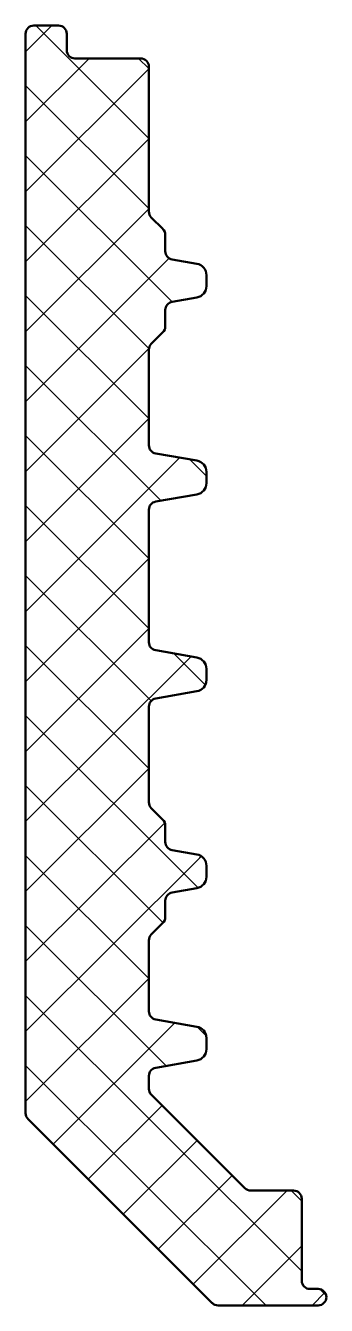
# Model space of a CAD drawing. Extents: x -7.5 to 10.8, y -96.7 to -18.7.
import ezdxf

# ---------------------------------------------------------------- set-up
doc = ezdxf.new("R2010")
doc.units = 0
for name, color, linetype, lineweight in [('0S-Alu contour', 7, 'Continuous', 50), ('0S-PT contour', 91, 'Continuous', 50), ('0S-PT hatch', 103, 'Continuous', 25)]:
    doc.layers.add(name, color=color, linetype=linetype, lineweight=lineweight)

# ---------------------------------------------------------------- blocks, each defined once
blk = doc.blocks.new('288503__DFD1555D_C227_4165_A275_9CC59C05A1A9_')
at = {"layer": '0S-PT hatch'}
h = blk.add_hatch(dxfattribs=at)
h.set_pattern_fill('ANSI37', color=256, scale=0.95, angle=90, style=0)
edge = h.paths.add_edge_path()
edge.add_line((3.5, -57.906), (3.5, -58.584))
edge.add_ellipse((2.8, -58.584), major_axis=(-0.7, 0), ratio=1, start_angle=100, end_angle=180, ccw=False)
edge.add_line((2.922, -59.273), (0.413, -59.715))
edge.add_arc((0.5, -60.208), 0.5, 100, 180)
edge.add_line((0, -60.208), (0, -66.038))
edge.add_arc((0.5, -66.038), 0.5, 180, 225)
edge.add_line((0.146, -66.391), (0.854, -67.098))
edge.add_ellipse((0.5, -67.452), major_axis=(-0.5, 0), ratio=1, start_angle=180, end_angle=225, ccw=False)
edge.add_line((1, -67.452), (1, -68.458))
edge.add_arc((1.5, -68.458), 0.5, 180, 260)
edge.add_line((1.413, -68.951), (2.922, -69.216))
edge.add_ellipse((2.8, -69.906), major_axis=(-0.7, 0), ratio=1, start_angle=180, end_angle=260, ccw=False)
edge.add_line((3.5, -69.906), (3.5, -70.584))
edge.add_ellipse((2.8, -70.584), major_axis=(-0.7, 0), ratio=1, start_angle=100, end_angle=180, ccw=False)
edge.add_line((2.922, -71.273), (1.413, -71.539))
edge.add_arc((1.5, -72.032), 0.5, 100, 180)
edge.add_line((1, -72.032), (1, -73.038))
edge.add_ellipse((0.5, -73.038), major_axis=(-0.5, 0), ratio=1, start_angle=135, end_angle=180, ccw=False)
edge.add_line((0.854, -73.391), (0.146, -74.098))
edge.add_arc((0.5, -74.452), 0.5, 135, 180)
edge.add_line((0, -74.452), (0, -78.782))
edge.add_arc((0.5, -78.782), 0.5, 180, 260)
edge.add_line((0.413, -79.274), (2.922, -79.716))
edge.add_ellipse((2.8, -80.406), major_axis=(-0.7, 0), ratio=1, start_angle=180, end_angle=260, ccw=False)
edge.add_line((3.5, -80.406), (3.5, -81.084))
edge.add_ellipse((2.8, -81.084), major_axis=(-0.7, 0), ratio=1, start_angle=100, end_angle=180, ccw=False)
edge.add_line((2.922, -81.773), (0.413, -82.215))
edge.add_arc((0.5, -82.708), 0.5, 100, 180)
edge.add_line((0, -82.708), (0, -83.502))
edge.add_arc((0.5, -83.502), 0.5, 180, 225)
edge.add_line((0.146, -83.855), (5.846, -89.555))
edge.add_arc((6.199, -89.201), 0.5, 225, 270)
edge.add_line((6.199, -89.701), (8.8, -89.701))
edge.add_ellipse((8.8, -90.201), major_axis=(-0.5, 0), ratio=1, start_angle=180, end_angle=270, ccw=False)
edge.add_line((9.3, -90.201), (9.3, -95.201))
edge.add_arc((9.8, -95.201), 0.5, 180, 270)
edge.add_line((9.8, -95.701), (10.3, -95.701))
edge.add_ellipse((10.3, -96.201), major_axis=(-0.5, 0), ratio=1, start_angle=90, end_angle=270, ccw=False)
edge.add_line((10.3, -96.701), (4.207, -96.701))
edge.add_ellipse((4.207, -96.201), major_axis=(-0.5, 0), ratio=1, start_angle=45, end_angle=90, ccw=False)
edge.add_line((3.854, -96.555), (-7.354, -85.348))
edge.add_ellipse((-7, -84.994), major_axis=(-0.5, 0), ratio=1, start_angle=0, end_angle=45, ccw=False)
edge.add_line((-7.5, -84.994), (-7.5, -19.201))
edge.add_ellipse((-7, -19.201), major_axis=(-0.5, 0), ratio=1, start_angle=270, end_angle=360, ccw=False)
edge.add_line((-7, -18.701), (-5.5, -18.701))
edge.add_ellipse((-5.5, -19.201), major_axis=(-0.5, 0), ratio=1, start_angle=180, end_angle=270, ccw=False)
edge.add_line((-5, -19.201), (-5, -20.201))
edge.add_arc((-4.5, -20.201), 0.5, 180, 270)
edge.add_line((-4.5, -20.701), (-0.5, -20.701))
edge.add_ellipse((-0.5, -21.201), major_axis=(-0.5, 0), ratio=1, start_angle=180, end_angle=270, ccw=False)
edge.add_line((0, -21.201), (0, -30.038))
edge.add_arc((0.5, -30.038), 0.5, 180, 225)
edge.add_line((0.146, -30.391), (0.854, -31.098))
edge.add_ellipse((0.5, -31.452), major_axis=(-0.5, 0), ratio=1, start_angle=180, end_angle=225, ccw=False)
edge.add_line((1, -31.452), (1, -32.458))
edge.add_arc((1.5, -32.458), 0.5, 180, 260)
edge.add_line((1.413, -32.951), (2.922, -33.216))
edge.add_ellipse((2.8, -33.906), major_axis=(-0.7, 0), ratio=1, start_angle=180, end_angle=260, ccw=False)
edge.add_line((3.5, -33.906), (3.5, -34.584))
edge.add_ellipse((2.8, -34.584), major_axis=(-0.7, 0), ratio=1, start_angle=100, end_angle=180, ccw=False)
edge.add_line((2.922, -35.273), (1.413, -35.539))
edge.add_arc((1.5, -36.032), 0.5, 100, 180)
edge.add_line((1, -36.032), (1, -37.038))
edge.add_ellipse((0.5, -37.038), major_axis=(-0.5, 0), ratio=1, start_angle=135, end_angle=180, ccw=False)
edge.add_line((0.854, -37.391), (0.146, -38.098))
edge.add_arc((0.5, -38.452), 0.5, 135, 180)
edge.add_line((0, -38.452), (0, -44.282))
edge.add_arc((0.5, -44.282), 0.5, 180, 260)
edge.add_line((0.413, -44.774), (2.922, -45.216))
edge.add_ellipse((2.8, -45.906), major_axis=(-0.7, 0), ratio=1, start_angle=180, end_angle=260, ccw=False)
edge.add_line((3.5, -45.906), (3.5, -46.584))
edge.add_ellipse((2.8, -46.584), major_axis=(-0.7, 0), ratio=1, start_angle=100, end_angle=180, ccw=False)
edge.add_line((2.922, -47.273), (0.413, -47.715))
edge.add_arc((0.5, -48.208), 0.5, 100, 180)
edge.add_line((0, -48.208), (0, -56.282))
edge.add_arc((0.5, -56.282), 0.5, 180, 260)
edge.add_line((0.413, -56.774), (2.922, -57.216))
edge.add_ellipse((2.8, -57.906), major_axis=(-0.7, 0), ratio=1, start_angle=180, end_angle=260, ccw=False)
at = {"layer": '0S-PT contour', "color": 7}
for points in [[(-7, -18.701), (-5.5, -18.701)], [(-7.5, -84.994), (-7.5, -19.201)], [(-5, -19.201), (-5, -20.201)], [(-4.5, -20.701), (-0.5, -20.701)], [(0, -21.201), (0, -30.038)], [(0.146, -30.391), (0.854, -31.098)], [(1, -31.452), (1, -32.458)], [(1.413, -32.951), (2.922, -33.216)], [(3.5, -33.906), (3.5, -34.584)], [(2.922, -35.273), (1.413, -35.539)], [(1, -36.032), (1, -37.038)], [(0.854, -37.391), (0.146, -38.098)], [(0, -38.452), (0, -44.282)], [(0.413, -44.774), (2.922, -45.216)], [(3.5, -45.906), (3.5, -46.584)], [(2.922, -47.273), (0.413, -47.715)], [(0, -48.208), (0, -56.282)], [(0.413, -56.774), (2.922, -57.216)], [(3.5, -57.906), (3.5, -58.584)], [(2.922, -59.273), (0.413, -59.715)], [(0, -60.208), (0, -66.038)], [(0.146, -66.391), (0.854, -67.098)], [(1, -67.452), (1, -68.458)], [(1.413, -68.951), (2.922, -69.216)], [(3.5, -69.906), (3.5, -70.584)], [(2.922, -71.273), (1.413, -71.539)], [(1, -72.032), (1, -73.038)], [(0.854, -73.391), (0.146, -74.098)], [(0, -74.452), (0, -78.782)], [(0.413, -79.274), (2.922, -79.716)], [(3.5, -80.406), (3.5, -81.084)], [(2.922, -81.773), (0.413, -82.215)], [(0, -82.708), (0, -83.502)], [(0.146, -83.855), (5.846, -89.555)], [(3.854, -96.555), (-7.354, -85.348)], [(6.199, -89.701), (8.8, -89.701)], [(9.3, -90.201), (9.3, -95.201)], [(9.8, -95.701), (10.3, -95.701)], [(10.3, -96.701), (4.207, -96.701)]]:
    blk.add_lwpolyline(points, dxfattribs=at)
at = {"layer": '0S-PT contour', "color": 7, "extrusion": (0, 0, -1)}
for centre, radius, start, end in [((7, -19.201), 0.5, 0, 90), ((5.5, -19.201), 0.5, 90, 180), ((0.5, -21.201), 0.5, 90, 180), ((-0.5, -31.452), 0.5, 135, 180), ((-2.8, -33.906), 0.7, 100, 180), ((-2.8, -34.584), 0.7, 180, 260), ((-0.5, -37.038), 0.5, 180, 225), ((-2.8, -45.906), 0.7, 100, 180), ((-2.8, -46.584), 0.7, 180, 260), ((-2.8, -57.906), 0.7, 100, 180), ((-2.8, -58.584), 0.7, 180, 260), ((-0.5, -67.452), 0.5, 135, 180), ((-2.8, -69.906), 0.7, 100, 180), ((-2.8, -70.584), 0.7, 180, 260), ((-0.5, -73.038), 0.5, 180, 225), ((-2.8, -80.406), 0.7, 100, 180), ((-2.8, -81.084), 0.7, 180, 260), ((7, -84.994), 0.5, 315, 0), ((-8.8, -90.201), 0.5, 90, 180), ((-10.3, -96.201), 0.5, 90, 270), ((-4.207, -96.201), 0.5, 270, 315)]:
    blk.add_arc(centre, radius, start, end, dxfattribs=at)
at = {"layer": '0S-PT contour', "color": 7}
for centre, start, end in [((-4.5, -20.201), 180, 270), ((0.5, -30.038), 180, 225), ((1.5, -32.458), 180, 260), ((1.5, -36.032), 100, 180), ((0.5, -38.452), 135, 180), ((0.5, -44.282), 180, 260), ((0.5, -48.208), 100, 180), ((0.5, -56.282), 180, 260), ((0.5, -60.208), 100, 180), ((0.5, -66.038), 180, 225), ((1.5, -68.458), 180, 260), ((1.5, -72.032), 100, 180), ((0.5, -74.452), 135, 180), ((0.5, -78.782), 180, 260), ((0.5, -82.708), 100, 180), ((0.5, -83.502), 180, 225), ((6.199, -89.201), 225, 270), ((9.8, -95.201), 180, 270)]:
    blk.add_arc(centre, 0.5, start, end, dxfattribs=at)
blk = doc.blocks.new('288503__A4A40623_A1DC_40ED_AFCF_04D93C1F2AEE_')
at = {"layer": '0S-PT contour', "color": 7}
blk.add_blockref('288503__DFD1555D_C227_4165_A275_9CC59C05A1A9_', (0, 0), dxfattribs=at)

msp = doc.modelspace()

# ---------------------------------------------------------------- block references
at = {"layer": '0S-Alu contour', "color": 7}
msp.add_blockref('288503__A4A40623_A1DC_40ED_AFCF_04D93C1F2AEE_', (0, 0), dxfattribs=at)

doc.saveas('drawing.dxf')
